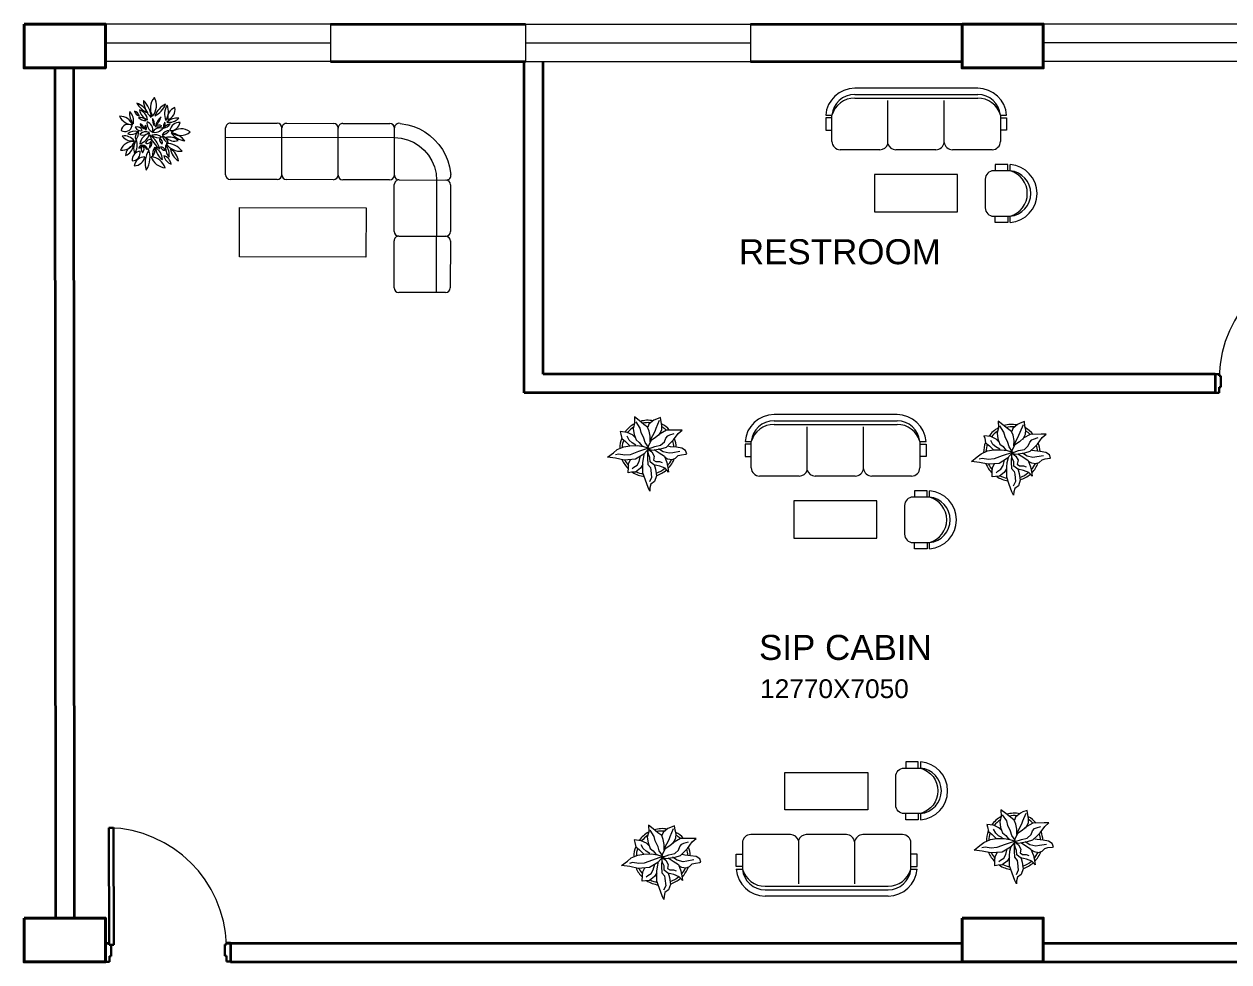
# Model space of a CAD drawing. Header units: millimetres. Extents: x 3079 to 579737, y 1565 to 1161826.
# Drawn here: x 100270 to 109904, y 328733 to 336233 of the extents above; entities that cross this region are included whole.
import ezdxf

# ---------------------------------------------------------------- set-up
doc = ezdxf.new("R2010")
doc.units = ezdxf.units.MM
for name, color, linetype, lineweight in [('1', 7, 'Continuous', 35), ('A_COL', 250, 'Continuous', 40), ('A_ELE1', 250, 'Continuous', 20), ('A_WIN-DOR', 250, 'Continuous', 30), ('IG-Area', 250, 'Continuous', 30), ('SILL', 251, 'Continuous', 18), ('WINDOW', 252, 'Continuous', 15)]:
    doc.layers.add(name, color=color, linetype=linetype, lineweight=lineweight)
doc.layers.add('FURNITURE', color=253, linetype='Continuous', lineweight=5, transparency=0.05)
doc.layers.add('TREES', color=72, linetype='Continuous', lineweight=5, transparency=0.05)
doc.styles.get("Standard").update_dxf_attribs({"font": 'arial.ttf'})

msp = doc.modelspace()

# ---------------------------------------------------------------- linework, layer by layer
at = {"layer": '1'}
for p, q in [((100269.9, 336233.2), (100919.9, 336233.2)), ((102719.9, 336233.1), (104278.8, 336233.1)), ((106078.8, 336233.1), (107769.9, 336233.1)), ((100515.6, 335883.2), (100519.9, 329083.1)), ((100665.6, 335883.2), (100669.9, 329083.1)), ((102719.9, 335933.1), (104278.8, 335933.2)), ((104269.9, 333283.1), (104269.9, 335933.2)), ((104419.9, 333433.1), (104419.9, 335933.2)), ((106078.8, 335933.2), (107769.9, 335933.2)), ((109794.9, 333433.1), (104419.9, 333433.1)), ((109794.9, 333433.1), (109794.9, 333283.1)), ((109794.9, 333283.1), (104269.9, 333283.1)), ((100919.9, 328883.1), (100951.4, 328883.1)), ((101887.1, 328883.1), (107769.9, 328883.1)), ((101919.5, 328883.1), (101919.9, 328733.1)), ((108419.9, 328883.1), (112444.9, 328883.1)), ((100269.9, 328733.1), (100919.9, 328733.1)), ((101919.9, 328733.1), (112794.9, 328733.1))]:
    msp.add_line(p, q, dxfattribs=at)
at = {"layer": 'A_COL'}
for points in [[(100269.9, 336233.2), (100269.9, 335883.2), (100919.9, 335883.2), (100919.9, 336233.2)], [(107769.9, 336233.1), (107769.9, 335883.1), (108419.9, 335883.1), (108419.9, 336233.1)], [(100269.9, 329083.1), (100269.9, 328733.1), (100919.9, 328733.1), (100919.9, 329083.1)], [(107769.9, 329083.1), (107769.9, 328733.1), (108419.9, 328733.1), (108419.9, 329083.1)]]:
    msp.add_lwpolyline(points, close=True, dxfattribs=at)
at = {"layer": 'A_ELE1', "transparency": 33554687}
for centre, start, end in [((110792.2, 333390.9), 91.74202, 178.25781), ((100922.2, 328840.9), 1.92427, 88.44007)]:
    msp.add_arc(centre, 965.8, start, end, dxfattribs=at)
at = {"layer": 'A_WIN-DOR', "transparency": 33554687}
for p, q in [((109794.9, 333434.7), (109794.9, 333284.7)), ((109826.9, 333433.1), (109794.9, 333433.1)), ((109826.9, 333420.3), (109826.9, 333433.1)), ((109840.6, 333328.8), (109840.6, 333420.3)), ((109826.9, 333283.1), (109826.9, 333328.8)), ((109826.9, 333328.8), (109840.6, 333328.8)), ((100951.5, 328870.4), (100948.5, 329806.4)), ((100988.1, 328870.5), (100985.1, 329805.8)), ((100951.4, 328883.2), (100951.3, 328916.1)), ((100951.4, 328883.2), (100919.4, 328883.1)), ((100919.4, 328883.1), (100919.9, 328733.1)), ((100965.5, 328779), (100965.2, 328870.4)), ((101874.1, 328781.9), (101873.8, 328873.3)), ((101887.4, 328886.2), (101919.4, 328886.3)), ((101887.5, 328873.4), (101887.4, 328886.2)), ((101919.4, 328887.9), (101919.9, 328737.9)), ((100919.9, 328733.1), (100951.9, 328733.2)), ((100951.9, 328733.2), (100951.8, 328779)), ((100951.8, 328779), (100965.5, 328779)), ((101887.8, 328781.9), (101874.1, 328781.9)), ((101887.9, 328736.2), (101887.8, 328781.9))]:
    msp.add_line(p, q, dxfattribs=at)
at = {"layer": 'A_WIN-DOR'}
for p, q in [((109794.9, 333283.1), (109826.9, 333283.1)), ((100948.5, 329806.4), (100985.1, 329805.8)), ((101919.9, 328736.3), (101887.9, 328736.2))]:
    msp.add_line(p, q, dxfattribs=at)
at = {"layer": 'A_WIN-DOR', "transparency": 33554687}
for points in [[(109826.9, 333420.3), (109840.6, 333420.3)], [(100951.5, 328870.4), (100988.1, 328870.5)], [(101887.5, 328873.4), (101873.8, 328873.3)]]:
    msp.add_lwpolyline(points, dxfattribs=at)
at = {"layer": 'FURNITURE'}
for p, q in [((107895.4, 335719.9), (106911.4, 335719.9)), ((106911.4, 335670.2), (107895.4, 335670.2)), ((106911.4, 335641.7), (107895.4, 335641.7)), ((107177.3, 335276), (107177.3, 335623.2)), ((107627.2, 335287), (107627.2, 335623.2)), ((106680, 335504.4), (106729.8, 335504.4)), ((106729.8, 335294.8), (106729.8, 335504.4)), ((108076.9, 335504.4), (108126.8, 335504.4)), ((108076.9, 335504.4), (108076.9, 335294.8)), ((101880.6, 335028.9), (101881.7, 335403.9)), ((101919.3, 335441.3), (102294.3, 335440.2)), ((102330.6, 335027.6), (102331.7, 335402.6)), ((102369.3, 335440), (102744.3, 335438.8)), ((102780.5, 335026.2), (102781.7, 335401.2)), ((102819.3, 335438.6), (103194.3, 335437.5)), ((103230.5, 335024.9), (103231.7, 335399.8)), ((103275.8, 335439.4), (103337.3, 335428.4)), ((103337.3, 335428.4), (103385.2, 335414.2)), ((103385.2, 335414.2), (103431.3, 335394.7)), ((103431.3, 335394.7), (103474.9, 335370.3)), ((103474.9, 335370.3), (103515.6, 335341.1)), ((101881.5, 335328.9), (103231.5, 335324.9)), ((103231.5, 335324.9), (103284.3, 335320.5)), ((103284.3, 335320.5), (103335.7, 335308)), ((103335.7, 335308), (103384.6, 335287.6)), ((103384.6, 335287.6), (103429.6, 335259.8)), ((103515.6, 335341.1), (103552.8, 335307.7)), ((103552.8, 335307.7), (103585.9, 335270.3)), ((103585.9, 335270.3), (103614.8, 335229.5)), ((103429.6, 335259.8), (103469.8, 335225.3)), ((103469.8, 335225.3), (103504.1, 335184.9)), ((103504.1, 335184.9), (103531.6, 335139.7)), ((103614.8, 335229.5), (103639, 335185.7)), ((103639, 335185.7), (103658.2, 335139.6)), ((107113.7, 335228.5), (106796.1, 335228.5)), ((107561.4, 335228.5), (107240.8, 335228.5)), ((108010.6, 335228.5), (107693.1, 335228.5)), ((103531.6, 335139.7), (103551.7, 335090.7)), ((103551.7, 335090.7), (103563.9, 335039.2)), ((103658.2, 335139.6), (103672.1, 335091.5)), ((103672.1, 335091.5), (103682.7, 335030)), ((108154.7, 335059.9), (108154.7, 335109.7)), ((102292.9, 334990.2), (101917.9, 334991.3)), ((102742.9, 334988.8), (102367.9, 334990)), ((103192.9, 334987.5), (102817.9, 334988.6)), ((103174.2, 334987.5), (103174.2, 334987.5)), ((103267.9, 334987.2), (103645.6, 334986.1)), ((103563.9, 335039.2), (103567.9, 334986.3)), ((103567.9, 334986.3), (103565.2, 334086.3)), ((107732.6, 335029.6), (107069.6, 335029.6)), ((107069.6, 335029.6), (107069.6, 334731.3)), ((107732.6, 334731.3), (107732.6, 335029.6)), ((103229.2, 334574.9), (103230.3, 334949.9)), ((103680.3, 334948.5), (103679.2, 334573.5)), ((101991.1, 334372.4), (101992.3, 334766.1)), ((101992.3, 334766.1), (103004.8, 334763)), ((103004.8, 334763), (103003.6, 334369.3)), ((107069.6, 334731.3), (107732.6, 334731.3)), ((108154.8, 334646.8), (108154.8, 334696.7)), ((103227.8, 334124.9), (103229, 334499.9)), ((103266.6, 334537.2), (103641.6, 334536.1)), ((103679, 334498.5), (103677.8, 334123.5)), ((103003.6, 334369.3), (101991.1, 334372.4)), ((103640.2, 334086.1), (103265.2, 334087.2)), ((107250.5, 333110), (106266.5, 333110)), ((106266.5, 333060.3), (107250.5, 333060.3)), ((106266.5, 333031.8), (107250.5, 333031.8)), ((106532.4, 332666.1), (106532.3, 333013.3)), ((106982.3, 332677.1), (106982.3, 333013.3)), ((106035, 332894.5), (106084.9, 332894.5)), ((106084.9, 332684.9), (106084.9, 332894.5)), ((107432, 332894.5), (107481.9, 332894.5)), ((107432, 332894.5), (107432, 332684.9)), ((106468.8, 332618.6), (106151.2, 332618.6)), ((106916.5, 332618.6), (106595.9, 332618.6)), ((107365.7, 332618.6), (107048.2, 332618.6)), ((107509.8, 332450), (107509.8, 332499.9)), ((107087.7, 332419.7), (106424.7, 332419.7)), ((106424.7, 332419.7), (106424.7, 332121.4)), ((107087.7, 332121.4), (107087.7, 332419.7)), ((106424.7, 332121.4), (107087.7, 332121.4)), ((107509.8, 332037), (107509.8, 332086.8)), ((107438.7, 330333), (107438.7, 330283.1)), ((106353.6, 329950.2), (106353.6, 330248.5)), ((106353.6, 330248.5), (107016.5, 330248.5)), ((107016.5, 330248.5), (107016.5, 329950.2)), ((107016.5, 329950.2), (106353.6, 329950.2)), ((107438.7, 329920), (107438.7, 329870.1)), ((106013.8, 329685), (106013.8, 329475.4)), ((106397.6, 329751.3), (106080.1, 329751.3)), ((106461.2, 329703.8), (106461.2, 329356.6)), ((106845.3, 329751.3), (106524.8, 329751.3)), ((106911.2, 329692.8), (106911.2, 329356.6)), ((107294.6, 329751.3), (106977, 329751.3)), ((107360.9, 329475.4), (107360.9, 329685)), ((105963.9, 329475.4), (106013.8, 329475.4)), ((107360.9, 329475.4), (107410.8, 329475.4)), ((106195.3, 329338.1), (107179.3, 329338.1)), ((106195.3, 329309.6), (107179.3, 329309.7)), ((107179.3, 329259.9), (106195.3, 329259.9))]:
    msp.add_line(p, q, dxfattribs=at)
for points in [[(106729.8, 335484.5), (106680, 335484.5), (106680, 335385.1), (106729.8, 335385.1)], [(108076.9, 335484.5), (108126.8, 335484.5), (108126.8, 335385.1), (108076.9, 335385.1)], [(108134.9, 335059.9), (108134.9, 335109.7), (108035.4, 335109.7), (108035.4, 335059.9)], [(108134.9, 334696.7), (108134.9, 334646.8), (108035.4, 334646.8), (108035.4, 334696.7)], [(106084.9, 332874.6), (106035, 332874.6), (106035, 332775.2), (106084.9, 332775.2)], [(107432, 332874.6), (107481.9, 332874.6), (107481.9, 332775.2), (107432, 332775.2)], [(107489.9, 332450), (107489.9, 332499.9), (107390.5, 332499.9), (107390.5, 332450)], [(107489.9, 332086.8), (107489.9, 332037), (107390.5, 332037), (107390.5, 332086.8)], [(107418.8, 330283.1), (107418.8, 330333), (107319.3, 330333), (107319.3, 330283.1)], [(107418.8, 329920), (107418.8, 329870.1), (107319.3, 329870.1), (107319.3, 329920)], [(106013.8, 329495.3), (105963.9, 329495.3), (105963.9, 329594.7), (106013.8, 329594.7)], [(107360.9, 329495.3), (107410.8, 329495.3), (107410.8, 329594.7), (107360.9, 329594.7)]]:
    msp.add_lwpolyline(points, dxfattribs=at)
for points in [[(108154.7, 335059.9), (108022.2, 335059.9, 0.414214), (107955.9, 334993.6), (107955.9, 334763, 0.414214), (108022.2, 334696.7), (108154.8, 334696.7)], [(108154.8, 334696.7, 0.755929), (108154.7, 335059.9, 0.755929)], [(107509.8, 332450), (107377.2, 332450, 0.414214), (107310.9, 332383.7), (107310.9, 332153.1, 0.414214), (107377.2, 332086.8), (107509.8, 332086.8)], [(107509.8, 332086.8, 0.755929), (107509.8, 332450, 0.755929)], [(107438.7, 329920), (107306.1, 329920, -0.414214), (107239.8, 329986.3), (107239.8, 330216.8, -0.414214), (107306.1, 330283.1), (107438.7, 330283.1)], [(107438.7, 330283.1, -0.755929), (107438.7, 329920, -0.755929)]]:
    msp.add_lwpolyline(points, format="xyb", dxfattribs=at)
for centre, radius, start, end in [((106911.4, 335487.8), 232, 90.00101, 175.90496), ((106911.4, 335487.8), 182.3, 90.00101, 174.7851), ((107895.4, 335487.9), 232, 4.09705, 90.00101), ((107895.4, 335487.9), 182.3, 5.21692, 90.00101), ((106911.4, 335452.9), 188.7, 90.00101, 164.17439), ((107895.4, 335453), 188.7, 15.82763, 90.00101), ((101919.2, 335403.8), 37.5, 89.82677, 179.82677), ((102294.2, 335402.7), 37.5, 359.82677, 89.82677), ((102369.2, 335402.5), 37.5, 89.82677, 179.82677), ((102744.2, 335401.3), 37.5, 359.82677, 89.82677), ((102819.2, 335401.1), 37.5, 89.82677, 179.82677), ((103194.2, 335400), 37.5, 359.82677, 89.82677), ((103269.2, 335402.5), 37.5, 79.8561, 179.82677), ((106796.1, 335294.8), 66.3, 180.00101, 270.00101), ((107113.7, 335294.8), 66.3, 270.00101, 343.47753), ((107240.8, 335294.8), 66.3, 196.52448, 270.00101), ((107561.4, 335294.8), 66.3, 270.00101, 353.2071), ((107693.1, 335294.8), 66.3, 186.79492, 270.00101), ((108010.6, 335294.8), 66.3, 270.00101, 0.00101), ((108138.2, 334878.3), 232, 274.09705, 85.90496), ((101918.1, 335028.8), 37.5, 179.82677, 269.82677), ((102293.1, 335027.7), 37.5, 269.82677, 359.82677), ((102368.1, 335027.5), 37.5, 179.82677, 269.82677), ((102743, 335026.3), 37.5, 269.82677, 359.82677), ((102818, 335026.1), 37.5, 179.82677, 269.82677), ((103193, 335025), 37.5, 269.82677, 359.82677), ((103267.8, 334949.7), 37.5, 89.82677, 179.82677), ((103268, 335024.7), 37.5, 179.82677, 269.82677), ((103642.8, 334948.6), 37.5, 359.82677, 89.82677), ((103645.8, 335023.6), 37.5, 269.82677, 9.79743), ((108138.2, 334878.3), 182.3, 275.21692, 84.7851), ((103266.5, 334499.7), 37.5, 89.82677, 179.82677), ((103266.7, 334574.7), 37.5, 179.82677, 269.82677), ((103641.7, 334573.6), 37.5, 269.82677, 359.82677), ((103641.5, 334498.6), 37.5, 359.82677, 89.82677), ((103265.3, 334124.7), 37.5, 179.82677, 269.82677), ((103640.3, 334123.6), 37.5, 269.82677, 359.82677), ((106266.5, 332877.9), 232, 90.00101, 175.90496), ((106266.5, 332877.9), 182.3, 90.00101, 174.7851), ((107250.5, 332878), 232, 4.09705, 90.00101), ((107250.5, 332878), 182.3, 5.21692, 90.00101), ((106266.5, 332843), 188.7, 90.00101, 164.17439), ((107250.5, 332843.1), 188.7, 15.82763, 90.00101), ((106151.2, 332684.9), 66.3, 180.00101, 270.00101), ((106468.8, 332684.9), 66.3, 270.00101, 343.47753), ((106595.9, 332684.9), 66.3, 196.52448, 270.00101), ((106916.5, 332684.9), 66.3, 270.00101, 353.2071), ((107048.2, 332684.9), 66.3, 186.79492, 270.00101), ((107365.7, 332684.9), 66.3, 270.00101, 0.00101), ((107493.3, 332268.4), 232, 274.09705, 85.90496), ((107493.3, 332268.4), 182.3, 275.21692, 84.7851), ((107422.1, 330101.5), 232, 274.09705, 85.90496), ((107422.1, 330101.5), 182.3, 275.21692, 84.7851), ((106080.1, 329685), 66.3, 90.00101, 180.00101), ((106397.7, 329685), 66.3, 16.52448, 90.00101), ((106524.8, 329685), 66.3, 90.00101, 163.47753), ((106845.3, 329685), 66.3, 6.79492, 90.00101), ((106977, 329685), 66.3, 90.00101, 173.2071), ((107294.6, 329685), 66.3, 0.00101, 90.00101), ((106195.3, 329492), 232, 184.09705, 270.00101), ((106195.3, 329492), 182.3, 185.21692, 270.00101), ((106195.3, 329526.8), 188.7, 195.82763, 270.00101), ((107179.3, 329492), 232, 270.00101, 355.90496), ((107179.3, 329492), 182.3, 270.00101, 354.7851), ((107179.3, 329526.9), 188.7, 270.00101, 344.17439)]:
    msp.add_arc(centre, radius, start, end, dxfattribs=at)
at = {"layer": 'SILL'}
for p, q in [((102719.9, 336233.1), (100919.9, 336233.1)), ((104278.8, 336233.1), (106078.8, 336233.1)), ((110219.9, 336233.1), (108419.9, 336233.1)), ((102719.9, 335933.1), (100919.9, 335933.1)), ((104278.8, 335933.2), (106078.8, 335933.1)), ((110219.9, 335933.1), (108419.9, 335933.1))]:
    msp.add_line(p, q, dxfattribs=at)
at = {"layer": 'TREES'}
for p, q in [((105187.6, 333062.7), (105149.6, 333092.1)), ((105149.6, 333092.1), (105152.1, 333039.3)), ((105196.1, 333002.6), (105163, 333052.9)), ((105225.5, 333032), (105187.6, 333062.7)), ((105305.1, 333065.8), (105266.8, 333033.7)), ((105325.7, 333074.8), (105305.1, 333065.8)), ((105348.9, 333062.1), (105321.8, 333000.3)), ((105359.1, 333087.7), (105325.7, 333074.8)), ((105364.1, 333051.6), (105359.1, 333087.7)), ((105370.5, 333022.2), (105364.1, 333051.6)), ((108096.6, 333029), (108058.7, 333058.4)), ((108058.7, 333058.4), (108061.2, 333005.7)), ((108268.1, 333054), (108234.8, 333041.1)), ((108273.1, 333018), (108268.1, 333054)), ((105090.9, 332968.2), (105035.6, 332974.5)), ((105035.6, 332974.5), (105041.9, 332954.9)), ((105041.9, 332954.9), (105049.2, 332918.2)), ((105133.6, 332947.6), (105090.9, 332968.2)), ((105152.1, 333039.3), (105141.1, 332996.6)), ((105141.1, 332996.6), (105147.1, 332949.9)), ((105147.1, 332949.9), (105163, 332907.1)), ((105204.7, 332965.9), (105196.1, 333002.6)), ((105226.7, 332920.5), (105204.7, 332965.9)), ((105256.1, 333008.7), (105225.5, 333032)), ((105268.4, 332978), (105256.1, 333008.7)), ((105266.8, 333033.7), (105257.8, 333009.3)), ((105277, 332937.8), (105268.4, 332978)), ((105312.8, 332976), (105277, 332905.5)), ((105321.8, 333000.3), (105312.8, 332976)), ((105355.3, 332957.4), (105319.9, 332926.7)), ((105346.2, 332945.1), (105369.3, 332987.6)), ((105405.6, 332985.5), (105355.3, 332957.4)), ((105369.3, 332987.6), (105370.5, 333022.2)), ((105495, 332986.8), (105405.6, 332985.5)), ((105433.7, 332947.6), (105469.1, 332959.7)), ((105463.1, 332907.1), (105501, 332959.7)), ((105532.9, 332986.8), (105495, 332986.8)), ((105501, 332959.7), (105532.9, 332986.8)), ((108061.2, 333005.7), (108050.1, 332962.9)), ((108050.1, 332962.9), (108056.2, 332916.2)), ((108105.2, 332969), (108072, 333019.2)), ((108134.5, 332998.4), (108096.6, 333029)), ((108113.7, 332932.3), (108105.2, 332969)), ((108165.2, 332975), (108134.5, 332998.4)), ((108177.5, 332944.4), (108165.2, 332975)), ((108175.8, 333000), (108166.9, 332975.6)), ((108214.2, 333032.1), (108175.8, 333000)), ((108234.8, 333041.1), (108214.2, 333032.1)), ((108230.8, 332966.7), (108221.9, 332942.3)), ((108257.9, 333028.4), (108230.8, 332966.7)), ((108255.2, 332911.4), (108278.4, 332954)), ((108314.6, 332951.9), (108264.4, 332923.7)), ((108279.6, 332988.6), (108273.1, 333018)), ((108278.4, 332954), (108279.6, 332988.6)), ((108404, 332953.1), (108314.6, 332951.9)), ((108442, 332953.1), (108404, 332953.1)), ((108410.1, 332926), (108442, 332953.1)), ((105012.5, 332831), (105065, 332853.1)), ((105049.2, 332918.2), (105079.8, 332894.8)), ((105065, 332853.1), (105113, 332861.7)), ((105079.8, 332894.8), (105111.7, 332862.9)), ((105107.9, 332904.6), (105090.9, 332936.5)), ((105131.3, 332885), (105107.9, 332904.6)), ((105113, 332861.7), (105174, 332862.9)), ((105161.9, 332866.7), (105131.3, 332885)), ((105153.2, 332929), (105133.6, 332947.6)), ((105163, 332907.1), (105188.8, 332887.6)), ((105174, 332862.9), (105221.7, 332855.7)), ((105188.8, 332887.6), (105208.4, 332861.7)), ((105208.4, 332861.7), (105218.2, 332858.2)), ((105221.7, 332855.7), (105267.2, 332842.1)), ((105236.5, 332886.3), (105226.7, 332920.5)), ((105262.2, 332849.6), (105236.5, 332886.3)), ((105283, 332902.1), (105257.4, 332851.9)), ((105263.4, 332837.3), (105313.6, 332855.7)), ((105275.7, 332893.6), (105277, 332937.8)), ((105319.9, 332926.7), (105283, 332902.1)), ((105313.6, 332855.7), (105360.1, 332865.5)), ((105360.1, 332865.5), (105390.8, 332893.6)), ((105390.8, 332893.6), (105401.8, 332923)), ((105401.8, 332923), (105417.9, 332941.3)), ((105405.6, 332850.6), (105437.4, 332881.3)), ((105417.9, 332941.3), (105433.7, 332947.6)), ((105439.7, 332853.1), (105420.1, 332856.9)), ((105437.4, 332881.3), (105463.1, 332907.1)), ((105486.4, 332848.4), (105439.7, 332853.1)), ((107999.9, 332934.6), (107944.7, 332940.8)), ((107944.7, 332940.8), (107950.9, 332921.2)), ((107950.9, 332921.2), (107958.2, 332884.5)), ((107958.2, 332884.5), (107988.9, 332861.2)), ((107988.9, 332861.2), (108020.8, 332829.3)), ((108042.6, 332913.9), (107999.9, 332934.6)), ((108017, 332871), (107999.9, 332902.9)), ((108040.3, 332851.4), (108017, 332871)), ((108062.2, 332895.4), (108042.6, 332913.9)), ((108056.2, 332916.2), (108072, 332873.5)), ((108072, 332873.5), (108097.9, 332853.9)), ((108097.9, 332853.9), (108117.5, 332828)), ((108135.8, 332886.8), (108113.7, 332932.3)), ((108145.6, 332852.6), (108135.8, 332886.8)), ((108192.1, 332868.5), (108166.4, 332818.2)), ((108186, 332904.1), (108177.5, 332944.4)), ((108184.8, 332859.9), (108186, 332904.1)), ((108221.9, 332942.3), (108186, 332871.8)), ((108229, 332893.1), (108192.1, 332868.5)), ((108264.4, 332923.7), (108229, 332893.1)), ((108269.2, 332831.8), (108299.8, 332859.9)), ((108299.8, 332859.9), (108310.9, 332889.3)), ((108310.9, 332889.3), (108326.9, 332907.7)), ((108326.9, 332907.7), (108342.7, 332913.9)), ((108342.7, 332913.9), (108378.2, 332926)), ((108346.5, 332847.6), (108372.1, 332873.5)), ((108372.1, 332873.5), (108410.1, 332926)), ((104935.4, 332770), (104981.9, 332805.4)), ((105000.2, 332761.4), (104935.4, 332770)), ((104981.9, 332805.4), (105012.5, 332831)), ((105022.3, 332793.1), (104997.7, 332787.1)), ((105068.8, 332746.6), (105000.2, 332761.4)), ((105072.5, 332785.8), (105022.3, 332793.1)), ((105116.5, 332789.6), (105072.5, 332785.8)), ((105182.6, 332814), (105116.5, 332789.6)), ((105225.5, 332794.4), (105158.2, 332753.9)), ((105263.4, 332840.8), (105182.6, 332814)), ((105188.8, 332735.6), (105199.9, 332779.8)), ((105218.2, 332724.5), (105221.7, 332760.2)), ((105221.7, 332760.2), (105231.5, 332801.7)), ((105267.2, 332842.1), (105225.5, 332794.4)), ((105256.1, 332826.3), (105254.9, 332762.5)), ((105254.9, 332762.5), (105257.4, 332712.4)), ((105257.4, 332851.9), (105263.4, 332837.3)), ((105257.4, 332831), (105263.4, 332832.3)), ((105262.2, 332793.1), (105257.4, 332831)), ((105259.9, 332836.1), (105290.3, 332826.3)), ((105274.5, 332767.5), (105262.2, 332793.1)), ((105263.4, 332832.3), (105290.3, 332811.5)), ((105275.7, 332732), (105274.5, 332767.5)), ((105290.3, 332826.3), (105362.6, 332837.3)), ((105290.3, 332811.5), (105308.9, 332778.5)), ((105308.9, 332778.5), (105302.6, 332746.6)), ((105307.6, 332830), (105346.8, 332805.4)), ((105381, 332812.7), (105343, 332836.1)), ((105346.8, 332805.4), (105389.5, 332777.3)), ((105362.6, 332837.3), (105405.6, 332850.6)), ((105427.6, 332800.6), (105381, 332812.7)), ((105389.5, 332777.3), (105409.1, 332727)), ((105390.8, 332771.2), (105415.4, 332757.7)), ((105415.4, 332757.7), (105450.8, 332751.6)), ((105458.1, 332805.4), (105427.6, 332800.6)), ((105450.8, 332751.6), (105478.9, 332761.4)), ((105513.3, 332815.2), (105458.1, 332805.4)), ((105478.9, 332761.4), (105501, 332782.1)), ((105530.4, 332840.8), (105486.4, 332848.4)), ((105501, 332782.1), (105525.6, 332789.6)), ((105525.6, 332789.6), (105562.3, 332794.4)), ((105559.8, 332822.5), (105530.4, 332840.8)), ((105569.6, 332795.6), (105559.8, 332822.5)), ((105562.3, 332794.4), (105569.6, 332795.6)), ((107844.4, 332736.3), (107890.9, 332771.7)), ((107890.9, 332771.7), (107921.6, 332797.4)), ((107931.3, 332759.4), (107906.8, 332753.4)), ((107921.6, 332797.4), (107974.1, 332819.5)), ((107981.6, 332752.1), (107931.3, 332759.4)), ((107974.1, 332819.5), (108022, 332828)), ((108022, 332828), (108083.1, 332829.3)), ((108091.6, 332780.3), (108025.6, 332755.9)), ((108071, 332833), (108040.3, 332851.4)), ((108134.5, 332760.7), (108067.2, 332720.2)), ((108083.1, 332829.3), (108130.8, 332822)), ((108172.5, 332807.2), (108091.6, 332780.3)), ((108117.5, 332828), (108127.3, 332824.5)), ((108130.8, 332822), (108176.2, 332808.4)), ((108130.8, 332726.5), (108140.6, 332768)), ((108176.2, 332808.4), (108134.5, 332760.7)), ((108171.2, 332815.9), (108145.6, 332852.6)), ((108165.2, 332792.6), (108163.9, 332728.8)), ((108166.4, 332818.2), (108172.5, 332803.6)), ((108166.4, 332797.4), (108172.5, 332798.6)), ((108171.2, 332759.4), (108166.4, 332797.4)), ((108168.9, 332802.4), (108199.4, 332792.6)), ((108183.5, 332733.8), (108171.2, 332759.4)), ((108172.5, 332803.6), (108222.7, 332822)), ((108172.5, 332798.6), (108199.4, 332777.8)), ((108199.4, 332792.6), (108271.7, 332803.6)), ((108199.4, 332777.8), (108217.9, 332744.8)), ((108216.7, 332796.3), (108255.8, 332771.7)), ((108222.7, 332822), (108269.2, 332831.8)), ((108290, 332779), (108252.1, 332802.4)), ((108255.8, 332771.7), (108298.6, 332743.6)), ((108271.7, 332803.6), (108314.6, 332817)), ((108336.7, 332766.9), (108290, 332779)), ((108314.6, 332817), (108346.5, 332847.6)), ((108348.8, 332819.5), (108329.2, 332823.2)), ((108367.1, 332771.7), (108336.7, 332766.9)), ((108395.5, 332814.7), (108348.8, 332819.5)), ((108422.4, 332781.5), (108367.1, 332771.7)), ((108439.5, 332807.2), (108395.5, 332814.7)), ((108434.7, 332755.9), (108471.3, 332760.7)), ((108468.8, 332788.8), (108439.5, 332807.2)), ((108478.6, 332761.9), (108468.8, 332788.8)), ((108471.3, 332760.7), (108478.6, 332761.9)), ((105158.2, 332753.9), (105068.8, 332746.6)), ((105100.7, 332644.9), (105101.9, 332689.1)), ((105101.9, 332689.1), (105104.2, 332718.5)), ((105104.2, 332718.5), (105121.5, 332752.7)), ((105132.5, 332679.3), (105145.9, 332690.3)), ((105145.9, 332690.3), (105171.7, 332706.2)), ((105198.6, 332681.8), (105159.4, 332651.1)), ((105171.7, 332706.2), (105188.8, 332735.6)), ((105216.9, 332711.2), (105198.6, 332681.8)), ((105218.2, 332685.3), (105218.2, 332724.5)), ((105218.2, 332643.6), (105218.2, 332685.3)), ((105257.4, 332712.4), (105278.2, 332687.8)), ((105306.4, 332707.4), (105275.7, 332732)), ((105278.2, 332687.8), (105281.8, 332667)), ((105281.8, 332667), (105288, 332608.2)), ((105302.6, 332746.6), (105320.9, 332734.3)), ((105352.8, 332697.6), (105306.4, 332707.4)), ((105307.6, 332712.4), (105318.7, 332673)), ((105318.7, 332673), (105325.9, 332619.2)), ((105320.9, 332734.3), (105351.6, 332734.3)), ((105351.6, 332734.3), (105372.4, 332727)), ((105395.8, 332680.5), (105352.8, 332697.6)), ((105422.6, 332651.1), (105395.8, 332680.5)), ((105409.1, 332727), (105416.6, 332687.8)), ((105416.6, 332687.8), (105422.6, 332651.1)), ((107909.3, 332727.7), (107844.4, 332736.3)), ((107977.8, 332712.9), (107909.3, 332727.7)), ((108067.2, 332720.2), (107977.8, 332712.9)), ((108025.6, 332755.9), (107981.6, 332752.1)), ((108011, 332655.4), (108013.3, 332684.8)), ((108013.3, 332684.8), (108030.6, 332719)), ((108054.9, 332656.6), (108080.8, 332672.5)), ((108080.8, 332672.5), (108097.9, 332701.9)), ((108097.9, 332701.9), (108108.9, 332746.1)), ((108126, 332677.5), (108107.7, 332648.1)), ((108127.3, 332690.8), (108130.8, 332726.5)), ((108127.3, 332651.6), (108127.3, 332690.8)), ((108163.9, 332728.8), (108166.4, 332678.7)), ((108166.4, 332678.7), (108187.3, 332654.1)), ((108184.8, 332698.3), (108183.5, 332733.8)), ((108215.4, 332673.7), (108184.8, 332698.3)), ((108217.9, 332744.8), (108211.7, 332712.9)), ((108211.7, 332712.9), (108230, 332700.6)), ((108261.9, 332663.9), (108215.4, 332673.7)), ((108216.7, 332678.7), (108227.7, 332639.3)), ((108230, 332700.6), (108260.6, 332700.6)), ((108260.6, 332700.6), (108281.5, 332693.3)), ((108304.8, 332646.8), (108261.9, 332663.9)), ((108298.6, 332743.6), (108318.2, 332693.3)), ((108299.8, 332737.5), (108324.4, 332724)), ((108318.2, 332693.3), (108325.7, 332654.1)), ((108324.4, 332724), (108359.8, 332717.9)), ((108359.8, 332717.9), (108388, 332727.7)), ((108388, 332727.7), (108410.1, 332748.4)), ((108410.1, 332748.4), (108434.7, 332755.9)), ((105127.5, 332648.6), (105100.7, 332644.9)), ((105159.4, 332651.1), (105127.5, 332648.6)), ((105239, 332586.1), (105218.2, 332643.6)), ((105259.9, 332527.3), (105239, 332586.1)), ((105288, 332608.2), (105270.7, 332571.5)), ((105311.1, 332575), (105281.8, 332553.1)), ((105325.9, 332619.2), (105311.1, 332575)), ((108009.7, 332611.2), (108011, 332655.4)), ((108036.6, 332614.9), (108009.7, 332611.2)), ((108068.5, 332617.4), (108036.6, 332614.9)), ((108041.6, 332645.6), (108054.9, 332656.6)), ((108107.7, 332648.1), (108068.5, 332617.4)), ((108127.3, 332609.9), (108127.3, 332651.6)), ((108148.1, 332552.4), (108127.3, 332609.9)), ((108197.1, 332574.5), (108179.8, 332537.8)), ((108187.3, 332654.1), (108190.8, 332633.3)), ((108190.8, 332633.3), (108197.1, 332574.5)), ((108235, 332585.6), (108220.2, 332541.3)), ((108227.7, 332639.3), (108235, 332585.6)), ((108331.7, 332617.4), (108304.8, 332646.8)), ((108325.7, 332654.1), (108331.7, 332617.4)), ((105273.2, 332499.1), (105259.9, 332527.3)), ((105274.5, 332525), (105273.2, 332499.1)), ((105281.8, 332553.1), (105274.5, 332525)), ((108168.9, 332493.6), (108148.1, 332552.4)), ((108182.3, 332465.5), (108168.9, 332493.6)), ((108183.5, 332491.3), (108182.3, 332465.5)), ((108190.8, 332519.5), (108183.5, 332491.3)), ((108220.2, 332541.3), (108190.8, 332519.5)), ((108083.7, 329897), (108072.6, 329854.2)), ((108119.1, 329920.3), (108081.2, 329949.7)), ((108081.2, 329949.7), (108083.7, 329897)), ((108127.6, 329860.3), (108094.5, 329910.5)), ((108157, 329889.7), (108119.1, 329920.3)), ((108187.6, 329866.3), (108157, 329889.7)), ((108198.3, 329891.3), (108189.3, 329866.9)), ((108236.6, 329923.4), (108198.3, 329891.3)), ((108257.3, 329932.4), (108236.6, 329923.4)), ((108280.4, 329919.7), (108253.3, 329858)), ((108290.6, 329945.3), (108257.3, 329932.4)), ((108295.6, 329909.3), (108290.6, 329945.3)), ((108302.1, 329879.9), (108295.6, 329909.3)), ((108300.8, 329845.2), (108302.1, 329879.9)), ((105264.5, 329773.5), (105253.4, 329730.8)), ((105299.9, 329796.9), (105261.9, 329826.3)), ((105261.9, 329826.3), (105264.5, 329773.5)), ((105308.4, 329736.8), (105275.3, 329787.1)), ((105337.8, 329766.2), (105299.9, 329796.9)), ((105417.4, 329800), (105379.1, 329767.9)), ((105438.1, 329808.9), (105417.4, 329800)), ((105461.2, 329796.2), (105434.1, 329734.5)), ((105471.4, 329821.9), (105438.1, 329808.9)), ((105476.4, 329785.8), (105471.4, 329821.9)), ((105482.9, 329756.4), (105476.4, 329785.8)), ((108022.4, 329825.9), (107967.2, 329832.1)), ((107967.2, 329832.1), (107973.4, 329812.5)), ((107973.4, 329812.5), (107980.7, 329775.8)), ((107980.7, 329775.8), (108011.3, 329752.5)), ((108065.1, 329805.2), (108022.4, 329825.9)), ((108039.5, 329762.3), (108022.4, 329794.2)), ((108084.7, 329786.7), (108065.1, 329805.2)), ((108072.6, 329854.2), (108078.6, 329807.5)), ((108078.6, 329807.5), (108094.5, 329764.8)), ((108136.2, 329823.6), (108127.6, 329860.3)), ((108158.3, 329778.1), (108136.2, 329823.6)), ((108168.1, 329743.9), (108158.3, 329778.1)), ((108199.9, 329835.7), (108187.6, 329866.3)), ((108208.5, 329795.4), (108199.9, 329835.7)), ((108207.2, 329751.2), (108208.5, 329795.4)), ((108244.3, 329833.6), (108208.5, 329763.1)), ((108251.4, 329784.4), (108214.5, 329759.8)), ((108253.3, 329858), (108244.3, 329833.6)), ((108286.9, 329815), (108251.4, 329784.4)), ((108277.7, 329802.7), (108300.8, 329845.2)), ((108337.1, 329843.2), (108286.9, 329815)), ((108322.3, 329751.2), (108333.3, 329780.6)), ((108333.3, 329780.6), (108349.4, 329799)), ((108426.5, 329844.4), (108337.1, 329843.2)), ((108349.4, 329799), (108365.2, 329805.2)), ((108365.2, 329805.2), (108400.6, 329817.3)), ((108394.6, 329764.8), (108432.5, 329817.3)), ((108464.4, 329844.4), (108426.5, 329844.4)), ((108432.5, 329817.3), (108464.4, 329844.4)), ((105203.2, 329702.4), (105147.9, 329708.7)), ((105147.9, 329708.7), (105154.2, 329689.1)), ((105154.2, 329689.1), (105161.5, 329652.4)), ((105245.9, 329681.8), (105203.2, 329702.4)), ((105265.5, 329663.2), (105245.9, 329681.8)), ((105253.4, 329730.8), (105259.4, 329684.1)), ((105259.4, 329684.1), (105275.3, 329641.3)), ((105317, 329700.1), (105308.4, 329736.8)), ((105339.1, 329654.7), (105317, 329700.1)), ((105368.4, 329742.9), (105337.8, 329766.2)), ((105380.7, 329712.2), (105368.4, 329742.9)), ((105379.1, 329767.9), (105370.1, 329743.5)), ((105389.3, 329672), (105380.7, 329712.2)), ((105425.1, 329710.1), (105389.3, 329639.7)), ((105434.1, 329734.5), (105425.1, 329710.1)), ((105467.6, 329691.6), (105432.2, 329660.9)), ((105458.5, 329679.3), (105481.6, 329721.8)), ((105517.9, 329719.7), (105467.6, 329691.6)), ((105481.6, 329721.8), (105482.9, 329756.4)), ((105514.1, 329657.2), (105530.2, 329675.5)), ((105607.3, 329721), (105517.9, 329719.7)), ((105530.2, 329675.5), (105546, 329681.8)), ((105546, 329681.8), (105581.4, 329693.9)), ((105575.4, 329641.3), (105613.3, 329693.9)), ((105645.2, 329721), (105607.3, 329721)), ((105613.3, 329693.9), (105645.2, 329721)), ((107913.4, 329663), (107944, 329688.7)), ((107944, 329688.7), (107996.5, 329710.8)), ((107996.5, 329710.8), (108044.5, 329719.3)), ((108011.3, 329752.5), (108043.2, 329720.6)), ((108062.8, 329742.7), (108039.5, 329762.3)), ((108044.5, 329719.3), (108105.5, 329720.6)), ((108093.4, 329724.3), (108062.8, 329742.7)), ((108094.5, 329764.8), (108120.3, 329745.2)), ((108105.5, 329720.6), (108153.3, 329713.3)), ((108194.9, 329698.5), (108114.1, 329671.6)), ((108120.3, 329745.2), (108139.9, 329719.3)), ((108139.9, 329719.3), (108149.7, 329715.8)), ((108153.3, 329713.3), (108198.7, 329699.7)), ((108198.7, 329699.7), (108157, 329652)), ((108193.7, 329707.2), (108168.1, 329743.9)), ((108187.6, 329683.9), (108186.4, 329620.1)), ((108214.5, 329759.8), (108188.9, 329709.5)), ((108188.9, 329709.5), (108194.9, 329694.9)), ((108188.9, 329688.7), (108194.9, 329689.9)), ((108193.7, 329650.7), (108188.9, 329688.7)), ((108191.4, 329693.7), (108221.8, 329683.9)), ((108194.9, 329694.9), (108245.2, 329713.3)), ((108194.9, 329689.9), (108221.8, 329669.1)), ((108221.8, 329683.9), (108294.1, 329694.9)), ((108239.1, 329687.6), (108278.3, 329663)), ((108245.2, 329713.3), (108291.6, 329723.1)), ((108312.5, 329670.3), (108274.6, 329693.7)), ((108291.6, 329723.1), (108322.3, 329751.2)), ((108294.1, 329694.9), (108337.1, 329708.3)), ((108337.1, 329708.3), (108369, 329738.9)), ((108371.3, 329710.8), (108351.7, 329714.5)), ((108369, 329738.9), (108394.6, 329764.8)), ((108417.9, 329706), (108371.3, 329710.8)), ((108461.9, 329698.5), (108417.9, 329706)), ((108491.3, 329680.1), (108461.9, 329698.5)), ((108501.1, 329653.2), (108491.3, 329680.1)), ((105124.8, 329565.2), (105177.3, 329587.3)), ((105161.5, 329652.4), (105192.1, 329629)), ((105177.3, 329587.3), (105225.3, 329595.9)), ((105192.1, 329629), (105224, 329597.1)), ((105220.3, 329638.8), (105203.2, 329670.7)), ((105243.6, 329619.2), (105220.3, 329638.8)), ((105225.3, 329595.9), (105286.3, 329597.1)), ((105274.2, 329600.9), (105243.6, 329619.2)), ((105275.3, 329641.3), (105301.1, 329621.7)), ((105286.3, 329597.1), (105334.1, 329589.8)), ((105301.1, 329621.7), (105320.7, 329595.9)), ((105320.7, 329595.9), (105330.5, 329592.3)), ((105334.1, 329589.8), (105379.5, 329576.3)), ((105348.9, 329620.5), (105339.1, 329654.7)), ((105374.5, 329583.8), (105348.9, 329620.5)), ((105395.3, 329636.3), (105369.7, 329586.1)), ((105369.7, 329586.1), (105375.7, 329571.5)), ((105375.7, 329571.5), (105426, 329589.8)), ((105388, 329627.8), (105389.3, 329672)), ((105432.2, 329660.9), (105395.3, 329636.3)), ((105426, 329589.8), (105472.4, 329599.6)), ((105472.4, 329599.6), (105503.1, 329627.8)), ((105474.9, 329571.5), (105517.9, 329584.8)), ((105503.1, 329627.8), (105514.1, 329657.2)), ((105517.9, 329584.8), (105549.8, 329615.5)), ((105552.1, 329587.3), (105532.5, 329591.1)), ((105549.8, 329615.5), (105575.4, 329641.3)), ((105598.7, 329582.5), (105552.1, 329587.3)), ((105642.7, 329575), (105598.7, 329582.5)), ((107866.9, 329627.6), (107913.4, 329663)), ((107931.7, 329619), (107866.9, 329627.6)), ((107953.8, 329650.7), (107929.2, 329644.7)), ((108000.3, 329604.2), (107931.7, 329619)), ((108004, 329643.4), (107953.8, 329650.7)), ((108089.7, 329611.5), (108000.3, 329604.2)), ((108048, 329647.2), (108004, 329643.4)), ((108035.7, 329576.1), (108053, 329610.3)), ((108114.1, 329671.6), (108048, 329647.2)), ((108157, 329652), (108089.7, 329611.5)), ((108103.2, 329563.8), (108120.3, 329593.2)), ((108120.3, 329593.2), (108131.4, 329637.4)), ((108149.7, 329582.1), (108153.3, 329617.8)), ((108149.7, 329542.9), (108149.7, 329582.1)), ((108153.3, 329617.8), (108163.1, 329659.3)), ((108186.4, 329620.1), (108188.9, 329570)), ((108206, 329625.1), (108193.7, 329650.7)), ((108207.2, 329589.6), (108206, 329625.1)), ((108237.9, 329565), (108207.2, 329589.6)), ((108221.8, 329669.1), (108240.4, 329636.1)), ((108240.4, 329636.1), (108234.1, 329604.2)), ((108234.1, 329604.2), (108252.5, 329591.9)), ((108252.5, 329591.9), (108283.1, 329591.9)), ((108278.3, 329663), (108321, 329634.9)), ((108283.1, 329591.9), (108303.9, 329584.6)), ((108359.2, 329658.2), (108312.5, 329670.3)), ((108321, 329634.9), (108340.6, 329584.6)), ((108322.3, 329628.8), (108346.9, 329615.3)), ((108340.6, 329584.6), (108348.1, 329545.4)), ((108346.9, 329615.3), (108382.3, 329609.2)), ((108389.6, 329663), (108359.2, 329658.2)), ((108382.3, 329609.2), (108410.4, 329619)), ((108444.8, 329672.8), (108389.6, 329663)), ((108410.4, 329619), (108432.5, 329639.7)), ((108432.5, 329639.7), (108457.1, 329647.2)), ((108457.1, 329647.2), (108493.8, 329652)), ((108493.8, 329652), (108501.1, 329653.2)), ((105047.7, 329504.1), (105094.2, 329539.6)), ((105112.5, 329495.6), (105047.7, 329504.1)), ((105094.2, 329539.6), (105124.8, 329565.2)), ((105134.6, 329527.3), (105110, 329521.2)), ((105181.1, 329480.8), (105112.5, 329495.6)), ((105184.8, 329520), (105134.6, 329527.3)), ((105270.5, 329488.1), (105181.1, 329480.8)), ((105228.8, 329523.7), (105184.8, 329520)), ((105216.5, 329452.6), (105233.8, 329486.8)), ((105294.9, 329548.1), (105228.8, 329523.7)), ((105337.8, 329528.5), (105270.5, 329488.1)), ((105375.7, 329575), (105294.9, 329548.1)), ((105301.1, 329469.7), (105312.2, 329513.9)), ((105330.5, 329458.7), (105334.1, 329494.3)), ((105334.1, 329494.3), (105343.9, 329535.8)), ((105379.5, 329576.3), (105337.8, 329528.5)), ((105368.4, 329560.4), (105367.2, 329496.6)), ((105367.2, 329496.6), (105369.7, 329446.6)), ((105369.7, 329565.2), (105375.7, 329566.5)), ((105374.5, 329527.3), (105369.7, 329565.2)), ((105372.2, 329570.2), (105402.6, 329560.4)), ((105386.8, 329501.6), (105374.5, 329527.3)), ((105375.7, 329566.5), (105402.6, 329545.6)), ((105388, 329466.2), (105386.8, 329501.6)), ((105402.6, 329560.4), (105474.9, 329571.5)), ((105402.6, 329545.6), (105421.2, 329512.7)), ((105421.2, 329512.7), (105414.9, 329480.8)), ((105419.9, 329564.2), (105459.1, 329539.6)), ((105493.3, 329546.9), (105455.4, 329570.2)), ((105459.1, 329539.6), (105501.8, 329511.4)), ((105540, 329534.8), (105493.3, 329546.9)), ((105501.8, 329511.4), (105521.4, 329461.2)), ((105503.1, 329505.4), (105527.7, 329491.8)), ((105527.7, 329491.8), (105563.1, 329485.8)), ((105570.4, 329539.6), (105540, 329534.8)), ((105563.1, 329485.8), (105591.2, 329495.6)), ((105625.6, 329549.4), (105570.4, 329539.6)), ((105591.2, 329495.6), (105613.3, 329516.2)), ((105613.3, 329516.2), (105637.9, 329523.7)), ((105637.9, 329523.7), (105674.6, 329528.5)), ((105672.1, 329556.7), (105642.7, 329575)), ((105681.9, 329529.8), (105672.1, 329556.7)), ((105674.6, 329528.5), (105681.9, 329529.8)), ((108032.2, 329502.5), (108033.4, 329546.7)), ((108059.1, 329506.2), (108032.2, 329502.5)), ((108033.4, 329546.7), (108035.7, 329576.1)), ((108090.9, 329508.7), (108059.1, 329506.2)), ((108064.1, 329536.9), (108077.4, 329547.9)), ((108077.4, 329547.9), (108103.2, 329563.8)), ((108130.1, 329539.4), (108090.9, 329508.7)), ((108148.5, 329568.8), (108130.1, 329539.4)), ((108149.7, 329501.2), (108149.7, 329542.9)), ((108170.6, 329443.7), (108149.7, 329501.2)), ((108188.9, 329570), (108209.7, 329545.4)), ((108209.7, 329545.4), (108213.3, 329524.6)), ((108213.3, 329524.6), (108219.5, 329465.8)), ((108284.3, 329555.2), (108237.9, 329565)), ((108239.1, 329570), (108250.2, 329530.6)), ((108250.2, 329530.6), (108257.5, 329476.8)), ((108327.3, 329538.1), (108284.3, 329555.2)), ((108354.2, 329508.7), (108327.3, 329538.1)), ((108348.1, 329545.4), (108354.2, 329508.7)), ((105213, 329379), (105214.2, 329423.2)), ((105214.2, 329423.2), (105216.5, 329452.6)), ((105271.7, 329385.3), (105239.9, 329382.8)), ((105244.9, 329413.4), (105258.2, 329424.5)), ((105258.2, 329424.5), (105284, 329440.3)), ((105310.9, 329415.9), (105271.7, 329385.3)), ((105284, 329440.3), (105301.1, 329469.7)), ((105329.3, 329445.3), (105310.9, 329415.9)), ((105330.5, 329419.5), (105330.5, 329458.7)), ((105330.5, 329377.8), (105330.5, 329419.5)), ((105369.7, 329446.6), (105390.5, 329422)), ((105418.7, 329441.6), (105388, 329466.2)), ((105390.5, 329422), (105394.1, 329401.1)), ((105394.1, 329401.1), (105400.3, 329342.3)), ((105414.9, 329480.8), (105433.3, 329468.5)), ((105465.1, 329431.8), (105418.7, 329441.6)), ((105419.9, 329446.6), (105431, 329407.2)), ((105431, 329407.2), (105438.3, 329353.4)), ((105433.3, 329468.5), (105463.9, 329468.5)), ((105463.9, 329468.5), (105484.7, 329461.2)), ((105508.1, 329414.7), (105465.1, 329431.8)), ((105535, 329385.3), (105508.1, 329414.7)), ((105521.4, 329461.2), (105528.9, 329422)), ((105528.9, 329422), (105535, 329385.3)), ((108191.4, 329384.9), (108170.6, 329443.7)), ((108204.7, 329356.7), (108191.4, 329384.9)), ((108219.5, 329465.8), (108202.2, 329429.1)), ((108213.3, 329410.7), (108206, 329382.6)), ((108242.7, 329432.6), (108213.3, 329410.7)), ((108257.5, 329476.8), (108242.7, 329432.6)), ((105239.9, 329382.8), (105213, 329379)), ((105351.4, 329320.2), (105330.5, 329377.8)), ((105372.2, 329261.4), (105351.4, 329320.2)), ((105400.3, 329342.3), (105383, 329305.6)), ((105423.5, 329309.2), (105394.1, 329287.3)), ((105438.3, 329353.4), (105423.5, 329309.2)), ((108206, 329382.6), (108204.7, 329356.7)), ((105385.5, 329233.3), (105372.2, 329261.4)), ((105386.8, 329259.1), (105385.5, 329233.3)), ((105394.1, 329287.3), (105386.8, 329259.1))]:
    msp.add_line(p, q, dxfattribs=at)
for centre, radius, start, end in [((101412.6, 335560.3), 133.3, 139.42787, 209.00393), ((101195, 335581.9), 133.3, 319.66391, 29.23996), ((101316.8, 335677.1), 163.6, 207.56488, 249.5031), ((101114.5, 335448.2), 163.6, 27.56488, 69.5031), ((101429, 335633.7), 205.6, 183.41873, 225.39983), ((101082.4, 335472.3), 205.6, 4.53602, 46.51712), ((101239.5, 335653.6), 172.2, 296.2348, 339.29047), ((101476.7, 335438.3), 172.2, 116.2348, 159.29047), ((101522, 335513.2), 129.5, 146.39877, 203.16968), ((101295.1, 335533.9), 129.5, 326.39877, 23.16968), ((101498.9, 335487.9), 80.9, 106.96583, 192.40253), ((101396.3, 335547.9), 80.9, 286.96583, 12.40253), ((101034.2, 335385), 111.5, 21.77965, 90.208), ((101135.8, 335541.6), 111.5, 203.8778, 272.30615), ((101221.6, 335511.2), 108, 168.1935, 223.93078), ((101038, 335458.3), 108, 348.1935, 43.93078), ((101200.6, 335547.9), 48.9, 191.864, 256.6403), ((101141.5, 335490.3), 48.9, 11.864, 76.6403), ((101191.7, 335415.6), 72.3, 41.08117, 96.24431), ((101238.3, 335535), 72.3, 221.08117, 276.24431), ((101162.3, 335455.9), 96, 7.63365, 71.74377), ((101287.5, 335559.8), 96, 187.63365, 251.74377), ((101370.7, 335464.8), 74.2, 168.78172, 215.7764), ((101237.8, 335435.9), 74.2, 348.78172, 35.7764), ((101225.9, 335530.9), 144.9, 308.72754, 343.77815), ((101460.1, 335381.2), 144.9, 131.01206, 166.06267), ((101490, 335368), 113, 80.93406, 134.058), ((101429.3, 335560.8), 113, 260.93406, 314.058), ((101102.2, 335374.5), 56.9, 56.68064, 171.88996), ((101077.1, 335430.1), 56.9, 236.68064, 351.88996), ((101151.6, 335296.6), 79.3, 69.01655, 131.85408), ((101127.1, 335429.7), 79.3, 249.01655, 311.85408), ((101171.4, 335363.9), 47.5, 22.96137, 105.94065), ((101202.1, 335428), 47.5, 202.96137, 285.94065), ((101227.4, 335323.9), 68.5, 127.39643, 192.10769), ((101117.3, 335362.8), 68.5, 308.9452, 13.65646), ((101244.1, 335305), 67.3, 66.07438, 137.75633), ((101220.5, 335412.2), 67.3, 247.0725, 318.75445), ((101163.1, 335383.5), 112.8, 286.31974, 349.11198), ((101305.6, 335253.9), 112.8, 106.31974, 169.11198), ((101184.5, 335390.3), 46.6, 6.31033, 73.72599), ((101243.9, 335440.2), 46.6, 186.31033, 253.72599), ((101269.8, 335410.3), 35, 154.43518, 228.16204), ((101214.9, 335399.3), 35, 334.43518, 48.16204), ((101325.6, 335437.8), 73, 168.41066, 248.26612), ((101227, 335384.6), 73, 348.41066, 68.26612), ((101317.5, 335440.1), 72.7, 248.00973, 331.46575), ((101359.4, 335330.2), 72.7, 70.28055, 153.73657), ((101348, 335364.9), 60.2, 67.987, 119.84856), ((101338.4, 335471.5), 60.2, 250.4246, 302.28617), ((101437.8, 335309.1), 74.4, 95.03886, 149.92857), ((101366.9, 335420.4), 74.4, 275.03886, 329.92857), ((101354.8, 335434.9), 43.7, 312.28925, 17.19677), ((101428.1, 335417.7), 43.7, 136.35542, 201.26294), ((101455.3, 335348.8), 87.4, 102.06507, 142.73551), ((101366, 335485.2), 87.4, 283.67361, 324.34405), ((101511.5, 335369.4), 77, 86.18905, 169.07202), ((101440.5, 335458.1), 77, 268.27195, 351.15491), ((101579.6, 335466.1), 169.3, 217.64188, 261.72648), ((101421.2, 335195.2), 169.3, 37.64188, 81.72648), ((101524.9, 335279.2), 116.8, 51.62469, 131.0806), ((101520.7, 335458.8), 116.8, 231.62469, 311.0806), ((101142.7, 335186.1), 109.6, 84.11451, 159.49113), ((101051.3, 335333.5), 109.6, 264.11451, 339.49113), ((101075.2, 335246.4), 92.5, 35.1735, 102.45934), ((101130.2, 335390.8), 92.5, 215.83011, 283.11595), ((101050.6, 335271), 93, 288.58104, 355.09111), ((101172.9, 335174.9), 93, 108.58104, 175.09111), ((101269.1, 335238.2), 123.3, 144.96811, 199.61265), ((101052, 335267.6), 123.3, 324.96811, 19.61265), ((101221.3, 335232.5), 35.8, 100.76652, 168.11113), ((101179.5, 335275.1), 35.8, 280.76652, 348.11113), ((101249.3, 335231.9), 43.2, 131.56588, 219.41429), ((101187.2, 335236.8), 43.2, 311.56588, 39.41429), ((101200.9, 335213.5), 59, 16.79183, 62.95424), ((101284.2, 335283.1), 59, 196.79183, 242.95424), ((101278.8, 335272.2), 37.7, 71.84772, 168.06402), ((101253.7, 335315.8), 37.7, 251.84772, 348.06402), ((101324.7, 335246.8), 53.7, 127.89604, 186.65153), ((101238.3, 335283), 53.7, 307.89604, 6.65153), ((101161.3, 335178), 202.4, 16.62363, 55.54244), ((101469.8, 335402.8), 202.4, 196.62363, 235.54244), ((101316.6, 335266.3), 81.6, 49.85588, 107.99777), ((101344, 335406.2), 81.6, 229.85588, 287.99777), ((101392.2, 335307.1), 38.4, 160.20718, 240.54464), ((101337.3, 335286.7), 38.4, 340.20718, 60.54464), ((101344.9, 335264.9), 80.3, 13.02088, 67.74338), ((101453.5, 335357.3), 80.3, 193.02088, 247.74338), ((101527.4, 335246.6), 125.7, 170.9857, 218.34418), ((101304.7, 335188.3), 125.7, 350.9857, 38.34418), ((101431.8, 335230), 100.2, 45.25678, 106.02271), ((101474.7, 335397.5), 100.2, 225.25678, 286.02271), ((101521.6, 335360.3), 144.3, 215.93934, 274.71765), ((101415.7, 335132.9), 144.3, 35.35347, 94.13178), ((101203.9, 335147.3), 69.4, 94.28499, 187.14996), ((101129.9, 335207.8), 69.4, 274.28499, 7.14996), ((101234.9, 335086.4), 84.8, 90.09275, 170.11536), ((101151.2, 335185.7), 84.8, 270.09275, 350.11536), ((101413.8, 335123.2), 176.9, 145.69374, 198.87019), ((101100.4, 335165.7), 176.9, 325.69374, 24.26093), ((101272.5, 335039.7), 132.7, 19.53477, 84.35613), ((101410.6, 335216.1), 132.7, 199.53477, 264.35613), ((101398.3, 335188.6), 101.9, 144.18188, 187.76029), ((101216.5, 335236.8), 101.9, 322.56194, 6.14035), ((101258.3, 335145.9), 118, 2.50261, 58.01844), ((101438.7, 335251.1), 118, 182.50261, 238.01844), ((101357.7, 335210.5), 42.3, 17.07149, 85.43176), ((101401.5, 335265.1), 42.3, 197.07149, 265.43176), ((101476, 335199.2), 90.4, 191.82791, 251.35084), ((101358.6, 335095.1), 90.4, 11.82791, 71.35084), ((101579.4, 335257.2), 140.4, 189.43295, 237.55435), ((101365.7, 335115.8), 140.4, 9.43295, 57.55435), ((105258.9, 332838.7), 226, 79.70378, 106.12808), ((105258.9, 332838.7), 207.1, 84.18858, 102.40281), ((105258.9, 332838.7), 226, 118.34547, 144.45412), ((105258.9, 332838.7), 207.1, 123.38678, 142.07557), ((105258.9, 332838.7), 226, 40.66057, 61.33926), ((105258.9, 332838.7), 207.1, 45.08351, 57.50228), ((108168, 332805), 226, 118.34547, 144.45412), ((108168, 332805), 207.1, 123.38678, 142.07557), ((108168, 332805), 226, 79.70378, 106.12808), ((108168, 332805), 207.1, 84.18858, 102.40281), ((108168, 332805), 226, 40.66057, 61.33926), ((108168, 332805), 207.1, 45.08351, 57.50228), ((105258.9, 332838.7), 226, 158.58617, 179.74423), ((105258.9, 332838.7), 207.1, 160.65586, 177.50575), ((105258.9, 332838.7), 207.1, 3.26994, 17.40025), ((105258.9, 332838.7), 226, 2.50299, 20.45628), ((108168, 332805), 226, 158.58617, 179.74423), ((108168, 332805), 207.1, 160.65586, 177.50575), ((108168, 332805), 207.1, 3.26994, 17.40025), ((108168, 332805), 226, 2.50299, 20.45628), ((105258.9, 332838.7), 226, 314.80206, 339.18037), ((105258.9, 332838.7), 226, 202.97684, 225.84728), ((105258.9, 332838.7), 207.1, 206.27612, 221.1349), ((105258.9, 332838.7), 207.1, 287.98642, 310.5771), ((105258.9, 332838.7), 226, 287.12296, 310.98158), ((105258.9, 332838.7), 207.1, 318.47558, 335.33471), ((108168, 332805), 226, 202.97684, 225.84728), ((108168, 332805), 207.1, 206.27612, 221.1349), ((108168, 332805), 207.1, 318.47558, 335.33471), ((108168, 332805), 226, 314.80206, 339.18037), ((105258.9, 332838.7), 226, 236.95629, 262.29504), ((105258.9, 332838.7), 207.1, 242.68987, 259.53455), ((108168, 332805), 226, 236.95629, 262.29504), ((108168, 332805), 207.1, 242.68987, 259.53455), ((108168, 332805), 207.1, 287.98642, 310.5771), ((108168, 332805), 226, 287.12296, 310.98158), ((108190.5, 329696.3), 226, 118.34547, 144.45412), ((108190.5, 329696.3), 207.1, 123.38678, 142.07557), ((108190.5, 329696.3), 226, 79.70378, 106.12808), ((108190.5, 329696.3), 207.1, 84.18858, 102.40281), ((108190.5, 329696.3), 226, 40.66057, 61.33926), ((108190.5, 329696.3), 207.1, 45.08351, 57.50228), ((105371.3, 329572.8), 226, 118.34547, 144.45412), ((105371.3, 329572.8), 226, 79.70378, 106.12808), ((105371.3, 329572.8), 207.1, 84.18858, 102.40281), ((105371.3, 329572.8), 226, 40.66057, 61.33926), ((108190.5, 329696.3), 226, 158.58617, 179.74423), ((108190.5, 329696.3), 226, 2.50299, 20.45628), ((105371.3, 329572.8), 207.1, 123.38678, 142.07557), ((105371.3, 329572.8), 207.1, 45.08351, 57.50228), ((108190.5, 329696.3), 207.1, 160.65586, 177.50575), ((108190.5, 329696.3), 207.1, 3.26994, 17.40025), ((105371.3, 329572.8), 226, 158.58617, 179.74423), ((105371.3, 329572.8), 207.1, 160.65586, 177.50575), ((105371.3, 329572.8), 207.1, 3.26994, 17.40025), ((105371.3, 329572.8), 226, 2.50299, 20.45628), ((108190.5, 329696.3), 226, 202.97684, 225.84728), ((108190.5, 329696.3), 207.1, 206.27612, 221.1349), ((108190.5, 329696.3), 207.1, 318.47558, 335.33471), ((108190.5, 329696.3), 226, 314.80206, 339.18037), ((105371.3, 329572.8), 226, 202.97684, 225.84728), ((105371.3, 329572.8), 207.1, 206.27612, 221.1349), ((105371.3, 329572.8), 207.1, 318.47558, 335.33471), ((105371.3, 329572.8), 226, 314.80206, 339.18037), ((108190.5, 329696.3), 226, 236.95629, 262.29504), ((108190.5, 329696.3), 207.1, 242.68987, 259.53455), ((108190.5, 329696.3), 207.1, 287.98642, 310.5771), ((108190.5, 329696.3), 226, 287.12296, 310.98158), ((105371.3, 329572.8), 207.1, 242.68987, 259.53455), ((105371.3, 329572.8), 207.1, 287.98642, 310.5771), ((105371.3, 329572.8), 226, 287.12296, 310.98158), ((105371.3, 329572.8), 226, 236.95629, 262.29504)]:
    msp.add_arc(centre, radius, start, end, dxfattribs=at)
at = {"layer": 'WINDOW'}
for p, q in [((100919.9, 336233.1), (100919.9, 335933.1)), ((102719.9, 336233.1), (102719.9, 335933.1)), ((104278.8, 336233.1), (104278.8, 335933.1)), ((106078.8, 336233.1), (106078.8, 335933.1)), ((100919.9, 336083.1), (102719.9, 336083.1)), ((104278.8, 336083.1), (106078.8, 336083.1)), ((110219.9, 336083.1), (108419.9, 336083.1))]:
    msp.add_line(p, q, dxfattribs=at)

# ---------------------------------------------------------------- texts
at = {"layer": 'IG-Area', "attachment_point": 1}
for s, insert, char_height in [('{\\H0.4x;RESTROOM}  ', (105985.7, 334512.8), 500), ('SIP CABIN  ', (106146.6, 331348.3), 200), ('12770X7050', (106155.5, 330993.1), 150)]:
    msp.add_mtext_dynamic_manual_height_columns(s, width=38356.189, gutter_width=12.5, heights=[0], dxfattribs=dict(at, insert=insert, char_height=char_height))

doc.saveas('drawing.dxf')
